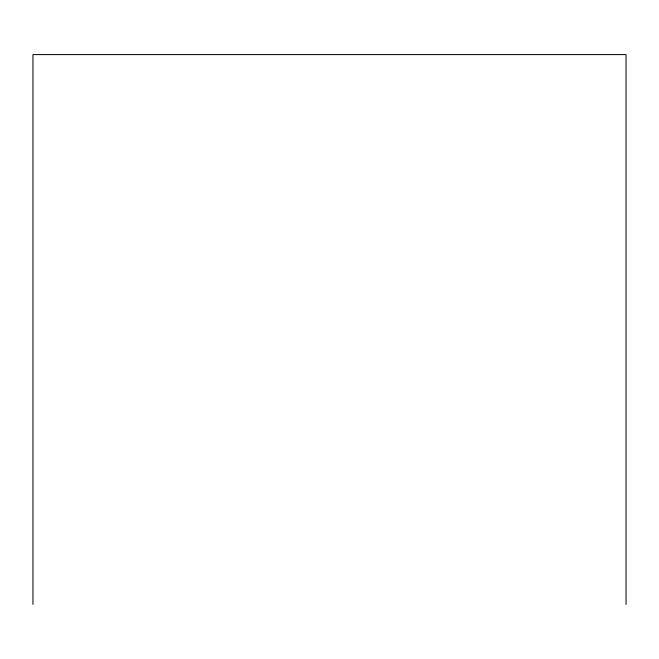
<?xml version="1.0" encoding="UTF-8"?>
<svg xmlns="http://www.w3.org/2000/svg" width="659" height="659" viewBox="0 0 659 659"><rect width="100%" height="100%" fill="white"/><g stroke="black" fill="none" stroke-linecap="round" stroke-linejoin="round"><path stroke-width="0.99" d="M626.05 604.402L626.05 54.598L32.95 54.598L32.95 604.402"/></g></svg>
